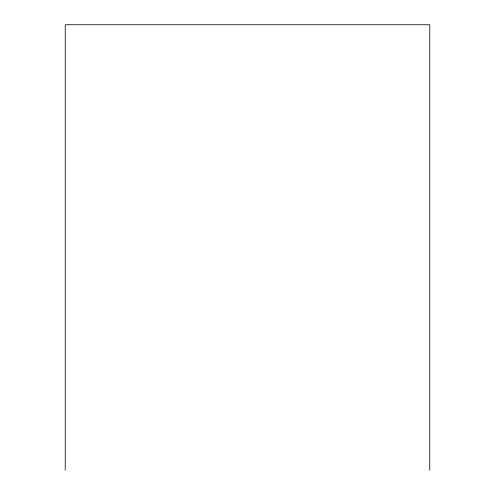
<?xml version="1.0" encoding="UTF-8"?>
<svg xmlns="http://www.w3.org/2000/svg" width="495" height="495" viewBox="0 0 495 495"><rect width="100%" height="100%" fill="white"/><g stroke="black" fill="none" stroke-linecap="round" stroke-linejoin="round"><path stroke-width="0.74" d="M429.765 470.25L429.765 24.75L65.235 24.75L65.235 470.25"/></g></svg>
